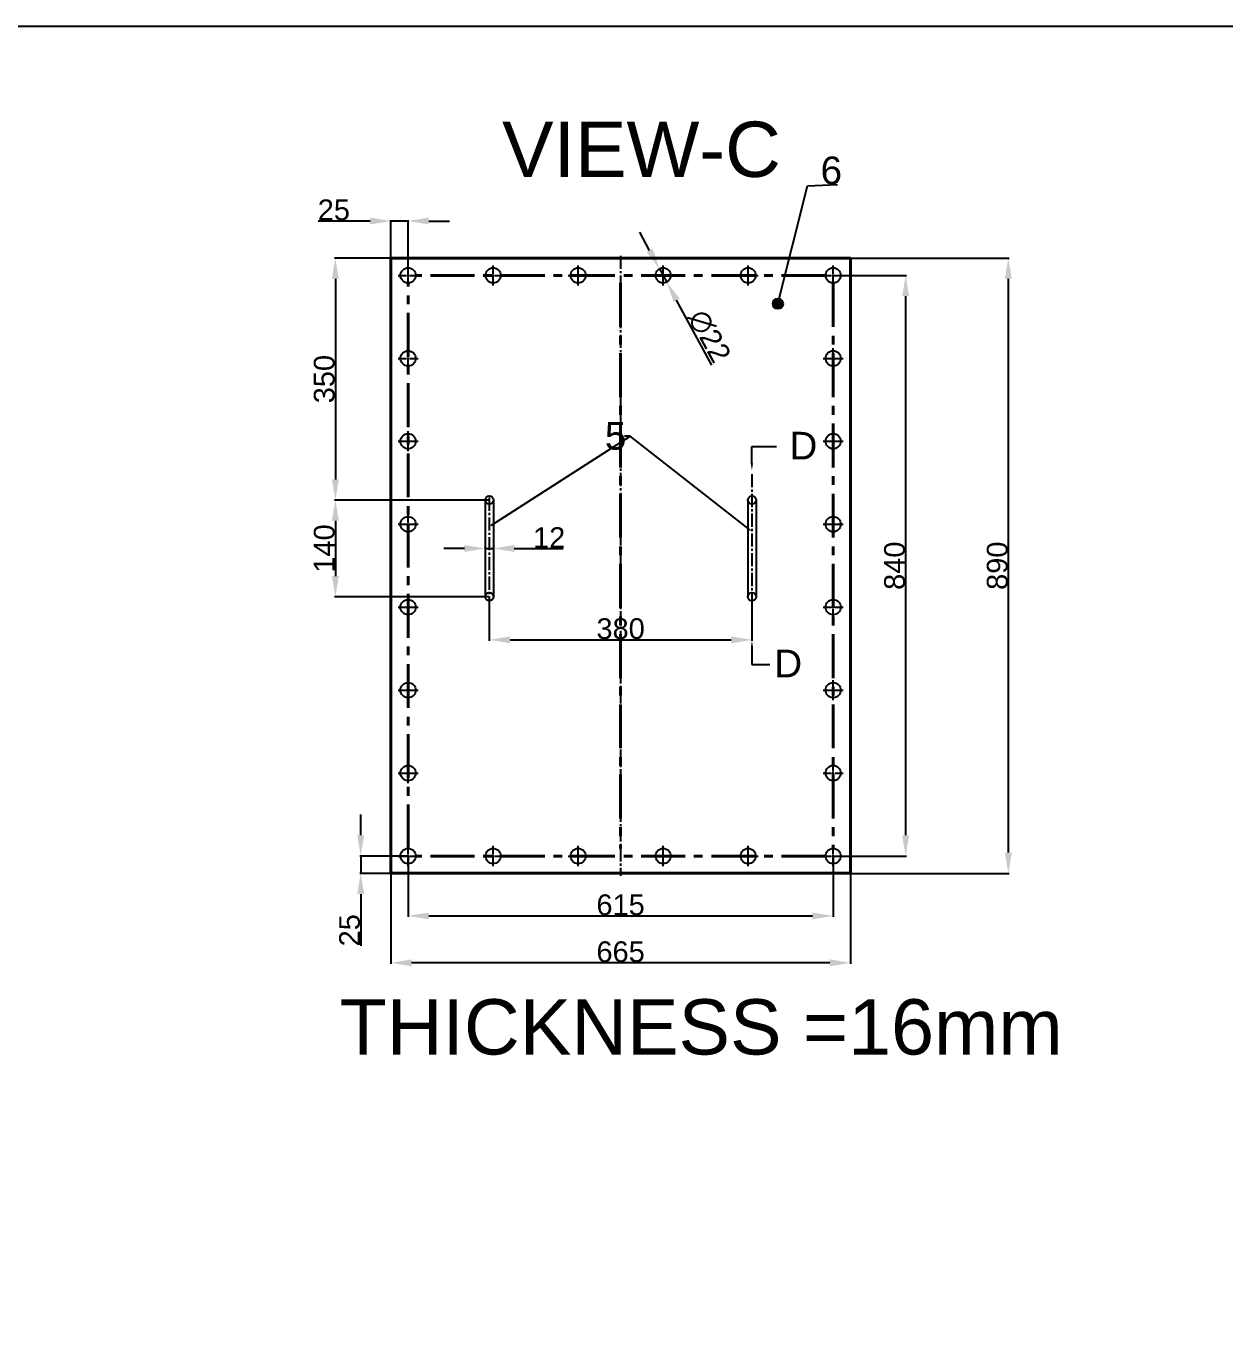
# Model space of a CAD drawing. Header units: millimetres. Extents: x 26210 to 45551, y 4625 to 8601.
# Drawn here: x 32163 to 33898, y 6663 to 8548 of the extents above; entities that cross this region are included whole.
import ezdxf
from ezdxf import colors
from ezdxf.entities.mleader import LeaderData, LeaderLine
from ezdxf.math import Vec2, Vec3

# ---------------------------------------------------------------- set-up
doc = ezdxf.new("R2010")
doc.units = ezdxf.units.MM
doc.linetypes.add('CENTER2', pattern=[28.575, 19.05, -3.175, 3.175, -3.175])
doc.linetypes.add('CENTERX2', pattern=[101.6, 63.5, -12.7, 12.7, -12.7])
doc.styles.get("Standard").update_dxf_attribs({"font": 'arial.ttf'})
doc.dimstyles.new('ISO-25', dxfattribs={"dimtxt": 2.5, "dimasz": 2.5, "dimexe": 1.25, "dimexo": 0.625, "dimtad": 1, "dimdsep": 46, "dimtxsty": 'Standard', "dimcen": 2.5, "dimadec": 0, "dimazin": 0, "dimtfac": 1, "dimtmove": 0, "dimatfit": 3, "dimfxl": 1, "dimarcsym": 0})

# ---------------------------------------------------------------- blocks, each defined once
blk = doc.blocks.new('*U7')
at = {"color": 0, "linetype": 'CENTER2', "lineweight": -3, "transparency": 16777216}
blk.add_line((0, 448.5), (0, -448.5), dxfattribs=at)
blk = doc.blocks.new('*U8')
at = {"color": 0, "linetype": 'CENTER2', "lineweight": -3, "transparency": 16777216}
for p, q in [((-14.5, 0), (-2.2, 0)), ((0, 2.2), (0, 14.5)), ((2.2, 0), (14.5, 0)), ((0, -14.5), (0, -2.2))]:
    blk.add_line(p, q, dxfattribs=at)
at = {"color": 0, "linetype": 'Continuous', "lineweight": -3, "transparency": 16777216}
for p, q in [((-1.1, 0), (1.1, 0)), ((0, -1.1), (0, 1.1))]:
    blk.add_line(p, q, dxfattribs=at)
blk = doc.blocks.new('*U9')
at = {"color": 0, "linetype": 'CENTER2', "lineweight": -3, "transparency": 16777216}
for p, q in [((-14.5, 0), (-2.2, 0)), ((0, 2.2), (0, 14.5)), ((2.2, 0), (14.5, 0)), ((0, -14.5), (0, -2.2))]:
    blk.add_line(p, q, dxfattribs=at)
at = {"color": 0, "linetype": 'Continuous', "lineweight": -3, "transparency": 16777216}
for p, q in [((-1.1, 0), (1.1, 0)), ((0, -1.1), (0, 1.1))]:
    blk.add_line(p, q, dxfattribs=at)
blk = doc.blocks.new('*U10')
at = {"color": 0, "linetype": 'CENTER2', "lineweight": -3, "transparency": 16777216}
for p, q in [((-14.5, 0), (-2.2, 0)), ((0, 2.2), (0, 14.5)), ((2.2, 0), (14.5, 0)), ((0, -14.5), (0, -2.2))]:
    blk.add_line(p, q, dxfattribs=at)
at = {"color": 0, "linetype": 'Continuous', "lineweight": -3, "transparency": 16777216}
for p, q in [((-1.1, 0), (1.1, 0)), ((0, -1.1), (0, 1.1))]:
    blk.add_line(p, q, dxfattribs=at)
blk = doc.blocks.new('*U11')
at = {"color": 0, "linetype": 'CENTER2', "lineweight": -3, "transparency": 16777216}
for p, q in [((-14.5, 0), (-2.2, 0)), ((0, 2.2), (0, 14.5)), ((2.2, 0), (14.5, 0)), ((0, -14.5), (0, -2.2))]:
    blk.add_line(p, q, dxfattribs=at)
at = {"color": 0, "linetype": 'Continuous', "lineweight": -3, "transparency": 16777216}
for p, q in [((-1.1, 0), (1.1, 0)), ((0, -1.1), (0, 1.1))]:
    blk.add_line(p, q, dxfattribs=at)
blk = doc.blocks.new('*U12')
at = {"color": 0, "linetype": 'CENTER2', "lineweight": -3, "transparency": 16777216}
for p, q in [((-14.5, 0), (-2.2, 0)), ((0, 2.2), (0, 14.5)), ((2.2, 0), (14.5, 0)), ((0, -14.5), (0, -2.2))]:
    blk.add_line(p, q, dxfattribs=at)
at = {"color": 0, "linetype": 'Continuous', "lineweight": -3, "transparency": 16777216}
for p, q in [((-1.1, 0), (1.1, 0)), ((0, -1.1), (0, 1.1))]:
    blk.add_line(p, q, dxfattribs=at)
blk = doc.blocks.new('*U13')
at = {"color": 0, "linetype": 'CENTER2', "lineweight": -3, "transparency": 16777216}
for p, q in [((-14.5, 0), (-2.2, 0)), ((0, 2.2), (0, 14.5)), ((2.2, 0), (14.5, 0)), ((0, -14.5), (0, -2.2))]:
    blk.add_line(p, q, dxfattribs=at)
at = {"color": 0, "linetype": 'Continuous', "lineweight": -3, "transparency": 16777216}
for p, q in [((-1.1, 0), (1.1, 0)), ((0, -1.1), (0, 1.1))]:
    blk.add_line(p, q, dxfattribs=at)
blk = doc.blocks.new('*U14')
at = {"color": 0, "linetype": 'CENTER2', "lineweight": -3, "transparency": 16777216}
for p, q in [((-14.5, 0), (-2.2, 0)), ((0, 2.2), (0, 14.5)), ((2.2, 0), (14.5, 0)), ((0, -14.5), (0, -2.2))]:
    blk.add_line(p, q, dxfattribs=at)
at = {"color": 0, "linetype": 'Continuous', "lineweight": -3, "transparency": 16777216}
for p, q in [((-1.1, 0), (1.1, 0)), ((0, -1.1), (0, 1.1))]:
    blk.add_line(p, q, dxfattribs=at)
blk = doc.blocks.new('*U15')
at = {"color": 0, "linetype": 'CENTER2', "lineweight": -3, "transparency": 16777216}
for p, q in [((-14.5, 0), (-2.2, 0)), ((0, 2.2), (0, 14.5)), ((2.2, 0), (14.5, 0)), ((0, -14.5), (0, -2.2))]:
    blk.add_line(p, q, dxfattribs=at)
at = {"color": 0, "linetype": 'Continuous', "lineweight": -3, "transparency": 16777216}
for p, q in [((-1.1, 0), (1.1, 0)), ((0, -1.1), (0, 1.1))]:
    blk.add_line(p, q, dxfattribs=at)
blk = doc.blocks.new('*U16')
at = {"color": 0, "linetype": 'CENTER2', "lineweight": -3, "transparency": 16777216}
for p, q in [((-14.5, 0), (-2.2, 0)), ((0, 2.2), (0, 14.5)), ((2.2, 0), (14.5, 0)), ((0, -14.5), (0, -2.2))]:
    blk.add_line(p, q, dxfattribs=at)
at = {"color": 0, "linetype": 'Continuous', "lineweight": -3, "transparency": 16777216}
for p, q in [((-1.1, 0), (1.1, 0)), ((0, -1.1), (0, 1.1))]:
    blk.add_line(p, q, dxfattribs=at)
blk = doc.blocks.new('*U17')
at = {"color": 0, "linetype": 'CENTER2', "lineweight": -3, "transparency": 16777216}
for p, q in [((-14.5, 0), (-2.2, 0)), ((0, 2.2), (0, 14.5)), ((2.2, 0), (14.5, 0)), ((0, -14.5), (0, -2.2))]:
    blk.add_line(p, q, dxfattribs=at)
at = {"color": 0, "linetype": 'Continuous', "lineweight": -3, "transparency": 16777216}
for p, q in [((-1.1, 0), (1.1, 0)), ((0, -1.1), (0, 1.1))]:
    blk.add_line(p, q, dxfattribs=at)
blk = doc.blocks.new('*U18')
at = {"color": 0, "linetype": 'CENTER2', "lineweight": -3, "transparency": 16777216}
for p, q in [((-14.5, 0), (-2.2, 0)), ((0, 2.2), (0, 14.5)), ((2.2, 0), (14.5, 0)), ((0, -14.5), (0, -2.2))]:
    blk.add_line(p, q, dxfattribs=at)
at = {"color": 0, "linetype": 'Continuous', "lineweight": -3, "transparency": 16777216}
for p, q in [((-1.1, 0), (1.1, 0)), ((0, -1.1), (0, 1.1))]:
    blk.add_line(p, q, dxfattribs=at)
blk = doc.blocks.new('*U19')
at = {"color": 0, "linetype": 'CENTER2', "lineweight": -3, "transparency": 16777216}
for p, q in [((-14.5, 0), (-2.2, 0)), ((0, 2.2), (0, 14.5)), ((2.2, 0), (14.5, 0)), ((0, -14.5), (0, -2.2))]:
    blk.add_line(p, q, dxfattribs=at)
at = {"color": 0, "linetype": 'Continuous', "lineweight": -3, "transparency": 16777216}
for p, q in [((-1.1, 0), (1.1, 0)), ((0, -1.1), (0, 1.1))]:
    blk.add_line(p, q, dxfattribs=at)
blk = doc.blocks.new('*U20')
at = {"color": 0, "linetype": 'CENTER2', "lineweight": -3, "transparency": 16777216}
for p, q in [((-14.5, 0), (-2.2, 0)), ((0, 2.2), (0, 14.5)), ((2.2, 0), (14.5, 0)), ((0, -14.5), (0, -2.2))]:
    blk.add_line(p, q, dxfattribs=at)
at = {"color": 0, "linetype": 'Continuous', "lineweight": -3, "transparency": 16777216}
for p, q in [((-1.1, 0), (1.1, 0)), ((0, -1.1), (0, 1.1))]:
    blk.add_line(p, q, dxfattribs=at)
blk = doc.blocks.new('*U21')
at = {"color": 0, "linetype": 'CENTER2', "lineweight": -3, "transparency": 16777216}
for p, q in [((-14.5, 0), (-2.2, 0)), ((0, 2.2), (0, 14.5)), ((2.2, 0), (14.5, 0)), ((0, -14.5), (0, -2.2))]:
    blk.add_line(p, q, dxfattribs=at)
at = {"color": 0, "linetype": 'Continuous', "lineweight": -3, "transparency": 16777216}
for p, q in [((-1.1, 0), (1.1, 0)), ((0, -1.1), (0, 1.1))]:
    blk.add_line(p, q, dxfattribs=at)
blk = doc.blocks.new('*U22')
at = {"color": 0, "linetype": 'CENTER2', "lineweight": -3, "transparency": 16777216}
for p, q in [((-14.5, 0), (-2.2, 0)), ((0, 2.2), (0, 14.5)), ((2.2, 0), (14.5, 0)), ((0, -14.5), (0, -2.2))]:
    blk.add_line(p, q, dxfattribs=at)
at = {"color": 0, "linetype": 'Continuous', "lineweight": -3, "transparency": 16777216}
for p, q in [((-1.1, 0), (1.1, 0)), ((0, -1.1), (0, 1.1))]:
    blk.add_line(p, q, dxfattribs=at)
blk = doc.blocks.new('*U23')
at = {"color": 0, "linetype": 'CENTER2', "lineweight": -3, "transparency": 16777216}
for p, q in [((-14.5, 0), (-2.2, 0)), ((0, 2.2), (0, 14.5)), ((2.2, 0), (14.5, 0)), ((0, -14.5), (0, -2.2))]:
    blk.add_line(p, q, dxfattribs=at)
at = {"color": 0, "linetype": 'Continuous', "lineweight": -3, "transparency": 16777216}
for p, q in [((-1.1, 0), (1.1, 0)), ((0, -1.1), (0, 1.1))]:
    blk.add_line(p, q, dxfattribs=at)
blk = doc.blocks.new('*U24')
at = {"color": 0, "linetype": 'CENTER2', "lineweight": -3, "transparency": 16777216}
for p, q in [((-14.5, 0), (-2.2, 0)), ((0, 2.2), (0, 14.5)), ((2.2, 0), (14.5, 0)), ((0, -14.5), (0, -2.2))]:
    blk.add_line(p, q, dxfattribs=at)
at = {"color": 0, "linetype": 'Continuous', "lineweight": -3, "transparency": 16777216}
for p, q in [((-1.1, 0), (1.1, 0)), ((0, -1.1), (0, 1.1))]:
    blk.add_line(p, q, dxfattribs=at)
blk = doc.blocks.new('*U25')
at = {"color": 0, "linetype": 'CENTER2', "lineweight": -3, "transparency": 16777216}
for p, q in [((-14.5, 0), (-2.2, 0)), ((0, 2.2), (0, 14.5)), ((2.2, 0), (14.5, 0)), ((0, -14.5), (0, -2.2))]:
    blk.add_line(p, q, dxfattribs=at)
at = {"color": 0, "linetype": 'Continuous', "lineweight": -3, "transparency": 16777216}
for p, q in [((-1.1, 0), (1.1, 0)), ((0, -1.1), (0, 1.1))]:
    blk.add_line(p, q, dxfattribs=at)
blk = doc.blocks.new('*U26')
at = {"color": 0, "linetype": 'CENTER2', "lineweight": -3, "transparency": 16777216}
for p, q in [((-14.5, 0), (-2.2, 0)), ((0, 2.2), (0, 14.5)), ((2.2, 0), (14.5, 0)), ((0, -14.5), (0, -2.2))]:
    blk.add_line(p, q, dxfattribs=at)
at = {"color": 0, "linetype": 'Continuous', "lineweight": -3, "transparency": 16777216}
for p, q in [((-1.1, 0), (1.1, 0)), ((0, -1.1), (0, 1.1))]:
    blk.add_line(p, q, dxfattribs=at)
blk = doc.blocks.new('*U27')
at = {"color": 0, "linetype": 'CENTER2', "lineweight": -3, "transparency": 16777216}
for p, q in [((-14.5, 0), (-2.2, 0)), ((0, 2.2), (0, 14.5)), ((2.2, 0), (14.5, 0)), ((0, -14.5), (0, -2.2))]:
    blk.add_line(p, q, dxfattribs=at)
at = {"color": 0, "linetype": 'Continuous', "lineweight": -3, "transparency": 16777216}
for p, q in [((-1.1, 0), (1.1, 0)), ((0, -1.1), (0, 1.1))]:
    blk.add_line(p, q, dxfattribs=at)
blk = doc.blocks.new('*U28')
at = {"color": 0, "linetype": 'CENTER2', "lineweight": -3, "transparency": 16777216}
for p, q in [((-14.5, 0), (-2.2, 0)), ((0, 2.2), (0, 14.5)), ((2.2, 0), (14.5, 0)), ((0, -14.5), (0, -2.2))]:
    blk.add_line(p, q, dxfattribs=at)
at = {"color": 0, "linetype": 'Continuous', "lineweight": -3, "transparency": 16777216}
for p, q in [((-1.1, 0), (1.1, 0)), ((0, -1.1), (0, 1.1))]:
    blk.add_line(p, q, dxfattribs=at)
blk = doc.blocks.new('*U29')
at = {"color": 0, "linetype": 'CENTER2', "lineweight": -3, "transparency": 16777216}
for p, q in [((-14.5, 0), (-2.2, 0)), ((0, 2.2), (0, 14.5)), ((2.2, 0), (14.5, 0)), ((0, -14.5), (0, -2.2))]:
    blk.add_line(p, q, dxfattribs=at)
at = {"color": 0, "linetype": 'Continuous', "lineweight": -3, "transparency": 16777216}
for p, q in [((-1.1, 0), (1.1, 0)), ((0, -1.1), (0, 1.1))]:
    blk.add_line(p, q, dxfattribs=at)
blk = doc.blocks.new('*U30')
at = {"color": 0, "linetype": 'CENTER2', "lineweight": -3, "transparency": 16777216}
for p, q in [((-14.5, 0), (-2.2, 0)), ((0, 2.2), (0, 14.5)), ((2.2, 0), (14.5, 0)), ((0, -14.5), (0, -2.2))]:
    blk.add_line(p, q, dxfattribs=at)
at = {"color": 0, "linetype": 'Continuous', "lineweight": -3, "transparency": 16777216}
for p, q in [((-1.1, 0), (1.1, 0)), ((0, -1.1), (0, 1.1))]:
    blk.add_line(p, q, dxfattribs=at)
blk = doc.blocks.new('*U31')
at = {"color": 0, "linetype": 'CENTER2', "lineweight": -3, "transparency": 16777216}
for p, q in [((-14.5, 0), (-2.2, 0)), ((0, 2.2), (0, 14.5)), ((2.2, 0), (14.5, 0)), ((0, -14.5), (0, -2.2))]:
    blk.add_line(p, q, dxfattribs=at)
at = {"color": 0, "linetype": 'Continuous', "lineweight": -3, "transparency": 16777216}
for p, q in [((-1.1, 0), (1.1, 0)), ((0, -1.1), (0, 1.1))]:
    blk.add_line(p, q, dxfattribs=at)
blk = doc.blocks.new('*U32')
at = {"color": 0, "linetype": 'CENTER2', "lineweight": -3, "transparency": 16777216}
for p, q in [((-14.5, 0), (-2.2, 0)), ((0, 2.2), (0, 14.5)), ((2.2, 0), (14.5, 0)), ((0, -14.5), (0, -2.2))]:
    blk.add_line(p, q, dxfattribs=at)
at = {"color": 0, "linetype": 'Continuous', "lineweight": -3, "transparency": 16777216}
for p, q in [((-1.1, 0), (1.1, 0)), ((0, -1.1), (0, 1.1))]:
    blk.add_line(p, q, dxfattribs=at)
blk = doc.blocks.new('*U33')
at = {"color": 0, "linetype": 'CENTER2', "lineweight": -3, "transparency": 16777216}
blk.add_line((0, 107.5), (0, -92.4), dxfattribs=at)
blk = doc.blocks.new('*U34')
at = {"color": 0, "linetype": 'CENTER2', "lineweight": -3, "transparency": 16777216}
blk.add_line((0, 73.5), (0, -73.5), dxfattribs=at)
blk = doc.blocks.new('*D35')
at = {"color": 0, "lineweight": -2, "transparency": 16777216}
for p, q in [((32832.9, 7862.2), (32609.5, 7862.2)), ((32610.8, 7832.2), (32610.8, 7752.2)), ((32832.9, 7722.2), (32609.5, 7722.2))]:
    blk.add_line(p, q, dxfattribs=at)
at = {"color": 0, "lineweight": -3, "transparency": 16777216}
for points in [[(32605.8, 7832.2), (32615.8, 7832.2), (32610.8, 7862.2)], [(32605.8, 7752.2), (32615.8, 7752.2), (32610.8, 7722.2)]]:
    blk.add_solid(points, dxfattribs=at)
at = {"layer": 'Defpoints', "color": 0, "lineweight": -3, "transparency": 16777216}
for p in [(32833.5, 7862.2), (32610.8, 7722.2), (32833.5, 7722.2)]:
    blk.add_point(p, dxfattribs=at)
at = {"color": 0, "transparency": 16777216, "insert": (32594.8, 7792.2), "char_height": 30, "attachment_point": 5, "rotation": 90}
blk.add_mtext('140', dxfattribs=at)
blk = doc.blocks.new('*D36')
at = {"color": 0, "lineweight": -2, "transparency": 16777216}
for p, q in [((32690.4, 8212.2), (32609.5, 8212.2)), ((32610.8, 8182.2), (32610.8, 7892.2)), ((32690.4, 7862.2), (32609.5, 7862.2))]:
    blk.add_line(p, q, dxfattribs=at)
at = {"color": 0, "lineweight": -3, "transparency": 16777216}
for points in [[(32605.8, 8182.2), (32615.8, 8182.2), (32610.8, 8212.2)], [(32605.8, 7892.2), (32615.8, 7892.2), (32610.8, 7862.2)]]:
    blk.add_solid(points, dxfattribs=at)
at = {"layer": 'Defpoints', "color": 0, "lineweight": -3, "transparency": 16777216}
for p in [(32691, 8212.2), (32610.8, 7862.2), (32691, 7862.2)]:
    blk.add_point(p, dxfattribs=at)
at = {"color": 0, "transparency": 16777216, "insert": (32594.8, 8037.2), "char_height": 30, "attachment_point": 5, "rotation": 90}
blk.add_mtext('350', dxfattribs=at)
blk = doc.blocks.new('*D37')
at = {"color": 0, "lineweight": -2, "transparency": 16777216}
for p, q in [((32691, 7321.6), (32691, 7191.4)), ((33356, 7321.6), (33356, 7191.4)), ((33326, 7192.7), (32721, 7192.7))]:
    blk.add_line(p, q, dxfattribs=at)
at = {"color": 0, "lineweight": -3, "transparency": 16777216}
for points in [[(32721, 7197.7), (32721, 7187.7), (32691, 7192.7)], [(33326, 7197.7), (33326, 7187.7), (33356, 7192.7)]]:
    blk.add_solid(points, dxfattribs=at)
at = {"layer": 'Defpoints', "color": 0, "lineweight": -3, "transparency": 16777216}
for p in [(32691, 7322.2), (33356, 7322.2), (32691, 7192.7)]:
    blk.add_point(p, dxfattribs=at)
at = {"color": 0, "transparency": 16777216, "insert": (33023.5, 7208.6), "char_height": 30, "attachment_point": 5}
blk.add_mtext('665', dxfattribs=at)
blk = doc.blocks.new('*D38')
at = {"color": 0, "lineweight": -2, "transparency": 16777216}
for p, q in [((33356.7, 8212.2), (33585.7, 8212.2)), ((33584.5, 8182.2), (33584.5, 7352.2)), ((33356.7, 7322.2), (33585.7, 7322.2))]:
    blk.add_line(p, q, dxfattribs=at)
at = {"color": 0, "lineweight": -3, "transparency": 16777216}
for points in [[(33579.5, 8182.2), (33589.5, 8182.2), (33584.5, 8212.2)], [(33579.5, 7352.2), (33589.5, 7352.2), (33584.5, 7322.2)]]:
    blk.add_solid(points, dxfattribs=at)
at = {"layer": 'Defpoints', "color": 0, "lineweight": -3, "transparency": 16777216}
for p in [(33356, 8212.2), (33356, 7322.2), (33584.5, 7322.2)]:
    blk.add_point(p, dxfattribs=at)
at = {"color": 0, "transparency": 16777216, "insert": (33568.6, 7767.2), "char_height": 30, "attachment_point": 5, "rotation": 90}
blk.add_mtext('890', dxfattribs=at)
blk = doc.blocks.new('*D39')
at = {"color": 0, "lineweight": -2, "transparency": 16777216}
for p, q in [((33331.7, 8187.2), (33437.2, 8187.2)), ((33435.9, 8157.2), (33435.9, 7377.2)), ((33331.7, 7347.2), (33437.2, 7347.2))]:
    blk.add_line(p, q, dxfattribs=at)
at = {"color": 0, "lineweight": -3, "transparency": 16777216}
for points in [[(33430.9, 8157.2), (33440.9, 8157.2), (33435.9, 8187.2)], [(33430.9, 7377.2), (33440.9, 7377.2), (33435.9, 7347.2)]]:
    blk.add_solid(points, dxfattribs=at)
at = {"layer": 'Defpoints', "color": 0, "lineweight": -3, "transparency": 16777216}
for p in [(33331, 8187.2), (33331, 7347.2), (33435.9, 7347.2)]:
    blk.add_point(p, dxfattribs=at)
at = {"color": 0, "transparency": 16777216, "insert": (33420, 7767.2), "char_height": 30, "attachment_point": 5, "rotation": 90}
blk.add_mtext('840', dxfattribs=at)
blk = doc.blocks.new('*D40')
at = {"color": 0, "lineweight": -2, "transparency": 16777216}
for p, q in [((32716, 7346.6), (32716, 7259.3)), ((33331, 7346.6), (33331, 7259.3)), ((32746, 7260.6), (33301, 7260.6))]:
    blk.add_line(p, q, dxfattribs=at)
at = {"color": 0, "lineweight": -3, "transparency": 16777216}
for points in [[(32746, 7265.6), (32746, 7255.6), (32716, 7260.6)], [(33301, 7265.6), (33301, 7255.6), (33331, 7260.6)]]:
    blk.add_solid(points, dxfattribs=at)
at = {"layer": 'Defpoints', "color": 0, "lineweight": -3, "transparency": 16777216}
for p in [(32716, 7347.2), (33331, 7347.2), (33331, 7260.6)]:
    blk.add_point(p, dxfattribs=at)
at = {"color": 0, "transparency": 16777216, "insert": (33023.5, 7276.5), "char_height": 30, "attachment_point": 5}
blk.add_mtext('615', dxfattribs=at)
blk = doc.blocks.new('*D41')
at = {"color": 0, "lineweight": -2, "transparency": 16777216}
for p, q in [((32797.5, 7792.2), (32767.5, 7792.2)), ((32827.5, 7792.9), (32827.5, 7793.5)), ((32827.5, 7792.2), (32839.5, 7792.2)), ((32839.5, 7792.9), (32839.5, 7793.5)), ((32869.5, 7792.2), (32940.6, 7792.2))]:
    blk.add_line(p, q, dxfattribs=at)
at = {"color": 0, "lineweight": -3, "transparency": 16777216}
for points in [[(32797.5, 7797.2), (32797.5, 7787.2), (32827.5, 7792.2)], [(32869.5, 7797.2), (32869.5, 7787.2), (32839.5, 7792.2)]]:
    blk.add_solid(points, dxfattribs=at)
at = {"layer": 'Defpoints', "color": 0, "lineweight": -3, "transparency": 16777216}
for p in [(32827.5, 7792.2), (32839.5, 7792.2), (32839.5, 7792.2)]:
    blk.add_point(p, dxfattribs=at)
at = {"color": 0, "transparency": 16777216, "insert": (32920.1, 7807.9), "char_height": 30, "attachment_point": 5}
blk.add_mtext('12', dxfattribs=at)
blk = doc.blocks.new('*D42')
at = {"color": 0, "lineweight": -2, "transparency": 16777216}
for p, q in [((33065.5, 8223.3), (33051.2, 8249.7)), ((33079.8, 8196.9), (33090.3, 8177.6)), ((33155.4, 8057.5), (33104.6, 8151.2))]:
    blk.add_line(p, q, dxfattribs=at)
at = {"color": 0, "lineweight": -3, "transparency": 16777216}
for points in [[(33069.9, 8225.7), (33061.1, 8220.9), (33079.8, 8196.9)], [(33109, 8153.6), (33100.2, 8148.8), (33090.3, 8177.6)]]:
    blk.add_solid(points, dxfattribs=at)
at = {"layer": 'Defpoints', "color": 0, "lineweight": -3, "transparency": 16777216}
for p in [(33079.8, 8196.9), (33090.3, 8177.6)]:
    blk.add_point(p, dxfattribs=at)
at = {"color": 0, "transparency": 16777216, "insert": (33151.9, 8099.2), "char_height": 30, "attachment_point": 5, "rotation": 298.4672}
blk.add_mtext('∅22', dxfattribs=at)
blk = doc.blocks.new('*D43')
at = {"color": 0, "lineweight": -2, "transparency": 16777216}
for p, q in [((32647.5, 7377.2), (32647.5, 7407.2)), ((32715.4, 7347.2), (32646.2, 7347.2)), ((32647.5, 7347.2), (32647.5, 7322.2)), ((32715.4, 7322.2), (32646.2, 7322.2)), ((32647.5, 7292.2), (32647.5, 7217.3))]:
    blk.add_line(p, q, dxfattribs=at)
at = {"color": 0, "lineweight": -3, "transparency": 16777216}
for points in [[(32642.5, 7377.2), (32652.5, 7377.2), (32647.5, 7347.2)], [(32642.5, 7292.2), (32652.5, 7292.2), (32647.5, 7322.2)]]:
    blk.add_solid(points, dxfattribs=at)
at = {"layer": 'Defpoints', "color": 0, "lineweight": -3, "transparency": 16777216}
for p in [(32716, 7347.2), (32647.5, 7322.2), (32716, 7322.2)]:
    blk.add_point(p, dxfattribs=at)
at = {"color": 0, "transparency": 16777216, "insert": (32631.5, 7239.8), "char_height": 30, "attachment_point": 5, "rotation": 90}
blk.add_mtext('25', dxfattribs=at)
blk = doc.blocks.new('*D44')
at = {"color": 0, "lineweight": -2, "transparency": 16777216}
for p, q in [((32661, 8265.9), (32586.1, 8265.9)), ((32691, 8187.9), (32691, 8267.2)), ((32716, 8265.9), (32691, 8265.9)), ((32716, 8187.9), (32716, 8267.2)), ((32746, 8265.9), (32776, 8265.9))]:
    blk.add_line(p, q, dxfattribs=at)
at = {"color": 0, "lineweight": -3, "transparency": 16777216}
for points in [[(32661, 8270.9), (32661, 8260.9), (32691, 8265.9)], [(32746, 8270.9), (32746, 8260.9), (32716, 8265.9)]]:
    blk.add_solid(points, dxfattribs=at)
at = {"layer": 'Defpoints', "color": 0, "lineweight": -3, "transparency": 16777216}
for p in [(32691, 8265.9), (32691, 8187.2), (32716, 8187.2)]:
    blk.add_point(p, dxfattribs=at)
at = {"color": 0, "transparency": 16777216, "insert": (32608.6, 8281.9), "char_height": 30, "attachment_point": 5}
blk.add_mtext('25', dxfattribs=at)
blk = doc.blocks.new('*D45')
at = {"color": 0, "lineweight": -2, "transparency": 16777216}
for p, q in [((32833.5, 7721.6), (32833.5, 7658.8)), ((33213.5, 7721.6), (33213.5, 7658.8)), ((32863.5, 7660), (33183.5, 7660))]:
    blk.add_line(p, q, dxfattribs=at)
at = {"color": 0, "lineweight": -3, "transparency": 16777216}
for points in [[(32863.5, 7665), (32863.5, 7655), (32833.5, 7660)], [(33183.5, 7665), (33183.5, 7655), (33213.5, 7660)]]:
    blk.add_solid(points, dxfattribs=at)
at = {"layer": 'Defpoints', "color": 0, "lineweight": -3, "transparency": 16777216}
for p in [(32833.5, 7722.2), (33213.5, 7722.2), (33213.5, 7660)]:
    blk.add_point(p, dxfattribs=at)
at = {"color": 0, "transparency": 16777216, "insert": (33023.5, 7676), "char_height": 30, "attachment_point": 5}
blk.add_mtext('380', dxfattribs=at)

msp = doc.modelspace()

# ---------------------------------------------------------------- hatches: boundary and pattern name
at = {"lineweight": -3}
h = msp.add_hatch(color=256, dxfattribs=at)
h.set_gradient(color1=(0, 0, 255), color2=(255, 255, 0))
h.paths.add_polyline_path([(33258.494, 8146.292, 1), (33243.614, 8146.292, 1)])

# ---------------------------------------------------------------- linework, layer by layer
for p, q in [((33251.054, 8146.292), (33293.885, 8316.783)), ((33293.885, 8316.783), (33337.484, 8318.733))]:
    msp.add_line(p, q)
at = {"lineweight": 40}
for p, q in [((32691.035, 8212.247), (33356.035, 8212.247)), ((32691.035, 7322.247), (32691.035, 8212.247)), ((33356.035, 8212.247), (33356.035, 7322.247)), ((33356.035, 7322.247), (32691.035, 7322.247))]:
    msp.add_line(p, q, dxfattribs=at)
at = {"linetype": 'CENTERX2', "lineweight": 40}
for p, q in [((33320.035, 8187.247), (32727.035, 8187.247)), ((32716.035, 7358.247), (32716.035, 8176.247)), ((33023.535, 8176.247), (33023.535, 7358.247)), ((33331.035, 8176.247), (33331.035, 7358.247)), ((33320.035, 7347.247), (32727.035, 7347.247)), ((33320.035, 7347.247), (32727.035, 7347.247))]:
    msp.add_line(p, q, dxfattribs=at)
at = {"lineweight": -3}
for p, q in [((32827.535, 7862.247), (32827.535, 7722.247)), ((32839.535, 7862.247), (32839.535, 7722.247)), ((33207.535, 7862.247), (33207.535, 7722.247)), ((33219.535, 7862.247), (33219.535, 7722.247))]:
    msp.add_line(p, q, dxfattribs=at)
at = {"color": 0, "linetype": 'Continuous', "lineweight": -3}
msp.add_lwpolyline([(26229.906, 8547.969), (35695.46, 8547.969), (35675.172, 4778.161), (26209.618, 4778.161)], close=True, dxfattribs=at)
at = {"color": 3, "lineweight": -3}
for centre, radius in [((32716.035, 8187.247), 11), ((32839.035, 8187.247), 11), ((32962.035, 8187.247), 11), ((33085.035, 8187.247), 11), ((33208.035, 8187.247), 11), ((33331.035, 8187.247), 11), ((33331.035, 8187.247), 11), ((33251.054, 8146.292), 7.44), ((32716.035, 8067.247), 11), ((33331.035, 8067.247), 11), ((32716.035, 7947.247), 11), ((33331.035, 7947.247), 11), ((32833.535, 7862.247), 6), ((33213.535, 7862.247), 6), ((32716.035, 7827.247), 11), ((33331.035, 7827.247), 11), ((32833.535, 7722.247), 6), ((33213.535, 7722.247), 6), ((32716.035, 7707.247), 11), ((33331.035, 7707.247), 11), ((32716.035, 7587.247), 11), ((33331.035, 7587.247), 11), ((32716.035, 7467.247), 11), ((33331.035, 7467.247), 11), ((32716.035, 7347.247), 11), ((32716.035, 7347.247), 11), ((32839.035, 7347.247), 11), ((32962.035, 7347.247), 11), ((33085.035, 7347.247), 11), ((33208.035, 7347.247), 11), ((33331.035, 7347.247), 11), ((33331.035, 7347.247), 11), ((33331.035, 7347.247), 11)]:
    msp.add_circle(centre, radius, dxfattribs=at)

# ---------------------------------------------------------------- block references
at = {"color": 2, "linetype": 'CENTER2', "lineweight": -3}
for name, p in [('*U11', (32716.035, 8187.247)), ('*U24', (32839.035, 8187.247)), ('*U25', (32962.035, 8187.247)), ('*U7', (33023.535, 7767.247)), ('*U26', (33085.035, 8187.247)), ('*U27', (33208.035, 8187.247)), ('*U23', (33331.035, 8187.247)), ('*U28', (33331.035, 8187.247)), ('*U10', (32716.035, 8067.247)), ('*U22', (33331.035, 8067.247)), ('*U9', (32716.035, 7947.247)), ('*U21', (33331.035, 7947.247)), ('*U33', (33213.535, 7792.247)), ('*U34', (32833.535, 7792.247)), ('*U8', (32716.035, 7827.247)), ('*U20', (33331.035, 7827.247)), ('*U12', (32716.035, 7707.247)), ('*U19', (33331.035, 7707.247)), ('*U13', (32716.035, 7587.247)), ('*U18', (33331.035, 7587.247)), ('*U15', (32716.035, 7467.247)), ('*U17', (33331.035, 7467.247)), ('*U14', (32716.035, 7347.247)), ('*U29', (32839.035, 7347.247)), ('*U30', (32962.035, 7347.247)), ('*U31', (33085.035, 7347.247)), ('*U32', (33208.035, 7347.247)), ('*U16', (33331.035, 7347.247))]:
    msp.add_blockref(name, p, dxfattribs=at)

# ---------------------------------------------------------------- texts
at = {"attachment_point": 1}
for s, width, insert, char_height in [('VIEW-C', 2477.14155, (32851.924, 8409.729), 80), ('6', 302.41106, (33312.864, 8359.222), 40), ('THICKNESS =16mm', 1159.22093, (32616.819, 7140.055), 80)]:
    msp.add_mtext_dynamic_manual_height_columns(s, width=width, gutter_width=12.5, heights=[0], dxfattribs=dict(at, insert=insert, char_height=char_height))
at = {"lineweight": -3, "char_height": 40, "attachment_point": 1}
for insert in [(33267.788, 7960.935), (33245.837, 7645.826)]:
    msp.add_mtext_dynamic_manual_height_columns('D', width=25.13459, gutter_width=12.5, heights=[0], dxfattribs=dict(at, insert=insert))

# ---------------------------------------------------------------- dimensions: what is measured, and where the dimension line sits
at = {"color": 4}
for base, p1, p2, picture, middle in [((32691.035, 8265.93), (32716.035, 8187.247), (32691.035, 8187.247), '*D44', (32608.555, 8281.873)), ((32839.535, 7792.247), (32827.535, 7792.247), (32839.535, 7792.247), '*D41', (32920.082, 7807.933)), ((33213.535, 7660.035), (32833.535, 7722.247), (33213.535, 7722.247), '*D45', (33023.535, 7675.987))]:
    dim = msp.add_linear_dim(base=base, p1=p1, p2=p2, dimstyle='ISO-25', override={"dimtxt": 30, "dimasz": 30}, dxfattribs=at)
    dim.commit()
    dim.dimension.update_dxf_attribs({"geometry": picture, "text_midpoint": middle})
dim = msp.add_diameter_dim_2p(p1=(33079.792, 8196.917), p2=(33090.278, 8177.577), dimstyle='ISO-25', override={"dimtxt": 30, "dimasz": 30})
dim.commit()
dim.dimension.update_dxf_attribs({"geometry": '*D42', "text_midpoint": (33151.876, 8099.18)})
for base, p1, p2, picture, middle in [((32610.78, 7862.247), (32691.035, 8212.247), (32691.035, 7862.247), '*D36', (32594.828, 8037.247)), ((33435.932, 7347.247), (33331.035, 8187.247), (33331.035, 7347.247), '*D39', (33419.99, 7767.247)), ((32610.78, 7722.247), (32833.535, 7862.247), (32833.535, 7722.247), '*D35', (32594.838, 7792.247)), ((32647.455, 7322.247), (32716.035, 7347.247), (32716.035, 7322.247), '*D43', (32631.513, 7239.766))]:
    dim = msp.add_linear_dim(base=base, p1=p1, p2=p2, angle=90, dimstyle='ISO-25', override={"dimtxt": 30, "dimasz": 30}, dxfattribs=at)
    dim.commit()
    dim.dimension.update_dxf_attribs({"geometry": picture, "text_midpoint": middle})
dim = msp.add_linear_dim(base=(33584.498, 7322.247), p1=(33356.035, 8212.247), p2=(33356.035, 7322.247), angle=90, dimstyle='ISO-25', override={"dimtxt": 30, "dimasz": 30}, dxfattribs=at)
dim.commit()
dim.dimension.update_dxf_attribs({"geometry": '*D38', "text_midpoint": (33584.498, 7767.247), "dimtype": 160})
for base, p1, p2, picture, middle in [((33331.035, 7260.562), (32716.035, 7347.247), (33331.035, 7347.247), '*D40', (33023.535, 7260.562)), ((32691.035, 7192.658), (33356.035, 7322.247), (32691.035, 7322.247), '*D37', (33023.535, 7192.658))]:
    dim = msp.add_linear_dim(base=base, p1=p1, p2=p2, dimstyle='ISO-25', override={"dimtxt": 30, "dimasz": 30}, dxfattribs=at)
    dim.commit()
    dim.dimension.update_dxf_attribs({"geometry": picture, "text_midpoint": middle, "dimtype": 160})

# ---------------------------------------------------------------- leaders
at = {"color": 6, "lineweight": -3}
ml = msp.add_multileader_mtext('Standard', dxfattribs=at)
ml.set_content('5', color=6)
ml.set_leader_properties()
ml.build(insert=Vec2(0, 0))
ctx = ml.context
ctx.base_point, ctx.char_height, ctx.plane_origin = Vec3(32998.698, 7954.774), 40, Vec3(32833.535, 7823.879)
notes = []
notes.append((ctx, [(1, (1, 1, 0), (33037.219, 7954.774), (-1, 0), 8, [(0, [(32833.535, 7823.879)], 0, []), (1, [(33213.535, 7816.67)], 0, [])])]))
ctx.mtext.insert, ctx.mtext.flow_direction = Vec3(33000.698, 7975.115), 5
ml = msp.add_multileader_mtext('Standard', dxfattribs=at)
ml.set_content('', color=6)
ml.set_leader_properties()
ml.build(insert=Vec2(0, 0))
ml.multileader.update_dxf_attribs({"arrow_head_size": 10})
ctx = ml.context
ctx.base_point, ctx.arrow_head_size, ctx.plane_origin, ctx.plane_x_axis, ctx.plane_y_axis = Vec3(33253.148, 7939.687), 10, Vec3(33213.443, 7905.167), Vec3(-1, 0), Vec3(0, -1)
ctx.text_align_type = 2
notes.append((ctx, [(0, (1, 1, 0), (33213.522, 7939.687), (1, 0), 35.626, [(0, [(33213.443, 7905.167)], 0, [])])]))
ctx.mtext.insert, ctx.mtext.text_direction, ctx.mtext.rotation, ctx.mtext.alignment, ctx.mtext.flow_direction = Vec3(33251.148, 7937.687), Vec3(-1, 0), 3.14159265, 3, 5
ml = msp.add_multileader_mtext('Standard', dxfattribs=at)
ml.set_content('', color=6)
ml.set_leader_properties()
ml.build(insert=Vec2(0, 0))
ml.multileader.update_dxf_attribs({"arrow_head_size": 10})
ctx = ml.context
ctx.base_point, ctx.arrow_head_size, ctx.plane_origin = Vec3(33239.548, 7624.265), 10, Vec3(33213.535, 7658.785)
notes.append((ctx, [(0, (1, 1, 0), (33213.614, 7624.265), (1, 0), 25.934, [(0, [(33213.535, 7658.785)], 0, [])])]))
ctx.mtext.insert, ctx.mtext.flow_direction = Vec3(33241.548, 7626.265), 5
for ctx, leaders in notes:
    for number, flags, end, landing, length, lines in leaders:
        leader = LeaderData()
        leader.index, (leader.has_last_leader_line, leader.has_dogleg_vector, leader.attachment_direction) = number, flags
        leader.last_leader_point, leader.dogleg_vector, leader.dogleg_length = Vec3(end), Vec3(landing), length
        for number, points, colour, breaks in lines:
            line = LeaderLine()
            line.index, line.vertices, line.color, line.breaks = number, Vec3.list(points), colors.encode_raw_color(colour), breaks
            leader.lines.append(line)
        ctx.leaders.append(leader)

doc.saveas('drawing.dxf')
